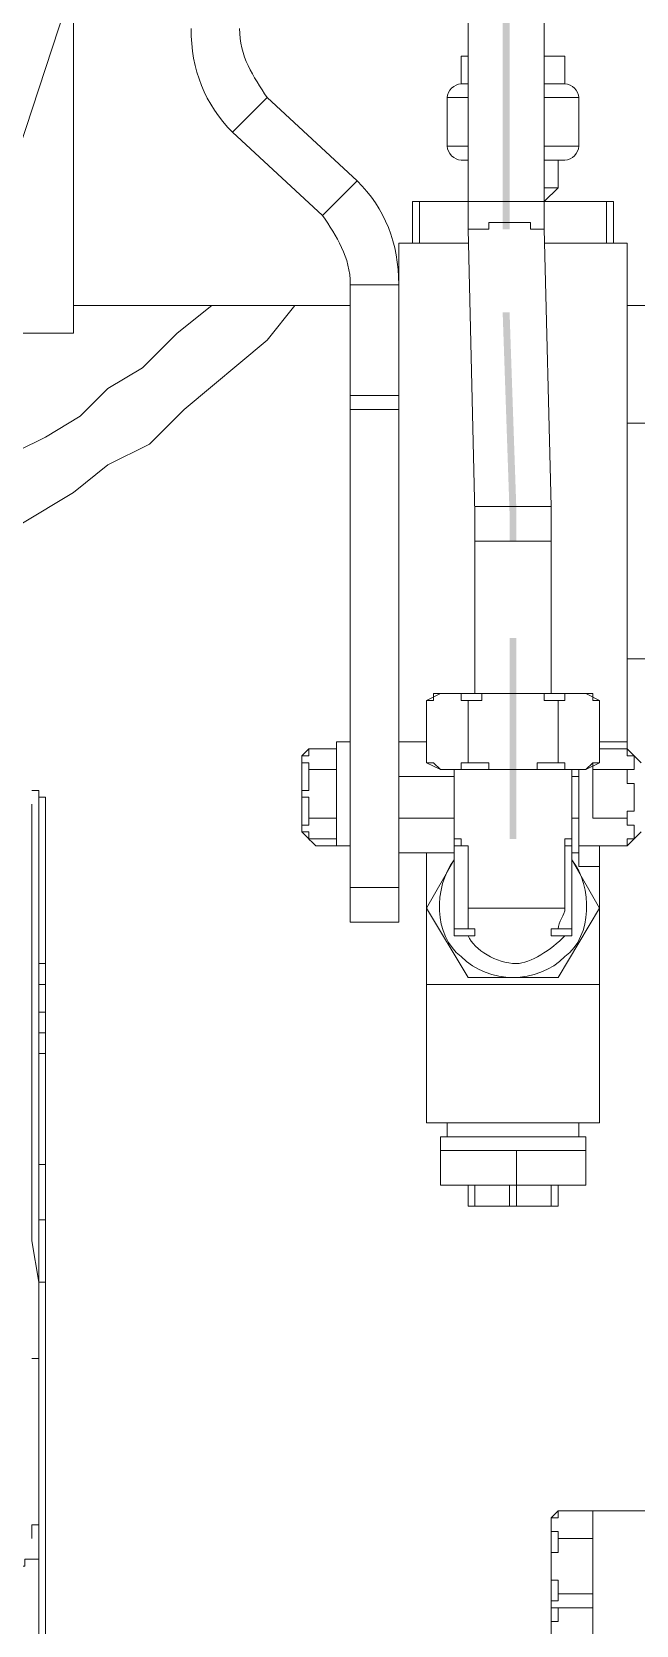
# Model space of a CAD drawing. Header units: millimetres. Extents: x 25083 to 52777, y 24772 to 45779.
# Drawn here: x 49449.9 to 49482.3, y 36203.8 to 36289.2 of the extents above; entities that cross this region are included whole.
import ezdxf

# ---------------------------------------------------------------- set-up
doc = ezdxf.new("R2010")
doc.units = ezdxf.units.MM
doc.layers.add('小车', color=7, linetype='Continuous')
doc.styles.add('标准', font='', dxfattribs={"width": 0.667})
doc.styles.get('标准').set_extended_font_data('FangSong_GB2312')
doc.dimstyles.new('标准', dxfattribs={"dimtxt": 35, "dimasz": 4, "dimexe": 2, "dimexo": 0, "dimtad": 1, "dimdec": 1, "dimzin": 9, "dimdsep": 46, "dimtxsty": '标准', "dimcen": 0, "dimdle": 6, "dimazin": 2, "dimtfac": 1, "dimtdec": 1, "dimtmove": 0, "dimatfit": 3, "dimfxl": 1, "dimtolj": 1, "dimtzin": 0, "dimarcsym": 0})

# ---------------------------------------------------------------- blocks, each defined once
blk = doc.blocks.new('zw$D2F4')
h = blk.add_hatch(color=7)
h.dxf.hatch_style = 2
h.paths.add_polyline_path([(585.633, 399.582), (585.633, 410.352), (585.262, 410.352), (585.262, 399.582)])
h = blk.add_hatch(color=7)
h.dxf.hatch_style = 2
h.paths.add_polyline_path([(585.633, 398.097), (585.633, 398.468), (585.633, 399.582), (585.262, 399.582), (585.262, 398.097)])
h = blk.add_hatch(color=7)
h.dxf.hatch_style = 2
h.paths.add_polyline_path([(586.004, 382.871), (585.633, 393.641), (585.262, 393.641), (585.633, 382.871)])
h = blk.add_hatch(color=7)
h.dxf.hatch_style = 2
h.paths.add_polyline_path([(586.004, 381.386), (586.004, 381.757), (586.004, 382.871), (585.633, 382.871), (585.633, 381.386)])
h = blk.add_hatch(color=7)
h.dxf.hatch_style = 2
h.paths.add_polyline_path([(586.004, 365.417), (586.004, 376.187), (585.633, 376.187), (585.633, 365.417)])
at = {"color": 7, "lineweight": 5}
for points in [[(562.238, 392.526), (562.238, 419.636)], [(583.405, 399.582), (583.405, 411.837)], [(587.49, 399.582), (587.49, 411.837)], [(583.034, 407.381), (583.405, 407.381)], [(583.034, 407.381), (583.034, 405.895)], [(587.49, 407.381), (588.604, 407.381)], [(588.604, 405.895), (588.604, 407.381)], [(583.034, 405.895), (583.405, 405.895)], [(587.49, 405.895), (588.604, 405.895)], [(572.636, 405.153), (570.779, 403.296)], [(577.463, 400.696), (572.636, 405.153)], [(582.291, 405.153), (583.405, 405.153)], [(582.291, 402.553), (582.291, 405.153)], [(587.49, 405.153), (589.347, 405.153)], [(589.347, 402.553), (589.347, 405.153)], [(583.405, 402.553), (582.291, 402.553)], [(589.347, 402.553), (587.49, 402.553)], [(583.034, 401.81), (583.405, 401.81)], [(587.49, 401.81), (588.604, 401.81)], [(588.233, 400.325), (588.233, 401.81)], [(577.463, 400.696), (575.606, 398.84)], [(588.233, 400.325), (587.49, 400.325)], [(587.49, 399.582), (588.233, 400.325)], [(580.434, 399.582), (583.405, 399.582)], [(580.434, 397.354), (580.434, 399.582)], [(580.805, 399.582), (580.805, 397.354)], [(583.405, 399.582), (587.49, 399.582)], [(587.49, 399.582), (591.204, 399.582)], [(590.832, 397.354), (590.832, 399.582)], [(591.204, 399.582), (591.204, 397.354)], [(583.405, 398.097), (584.519, 398.097), (584.519, 398.468), (586.376, 398.468), (586.747, 398.468), (586.747, 398.097), (587.49, 398.097)], [(583.776, 382.871), (583.405, 398.097)], [(587.861, 383.242), (587.49, 398.097)], [(583.405, 397.354), (579.691, 397.354)], [(579.691, 370.616), (579.691, 397.354)], [(591.946, 397.354), (587.49, 397.354)], [(591.946, 397.354), (591.946, 382.5)], [(579.691, 395.126), (577.092, 395.126)], [(579.691, 360.961), (579.691, 395.126)], [(569.665, 394.012), (567.808, 392.526), (565.951, 390.67), (564.094, 389.556), (562.609, 388.07), (560.752, 386.956), (559.267, 386.213), (557.781, 385.099), (555.924, 384.357), (548.497, 380.643), (547.012, 380.272), (545.526, 379.529), (544.041, 379.158), (542.927, 378.786), (539.956, 378.043), (537.728, 377.301), (536.242, 376.929), (535.128, 376.558), (534.014, 376.558), (532.9, 376.187)], [(533.272, 372.844), (533.643, 372.844), (542.555, 375.073), (544.041, 375.815), (545.898, 376.187), (547.755, 376.929), (549.24, 377.672), (556.667, 380.643), (562.238, 383.985), (564.094, 385.471), (566.322, 386.585), (568.179, 388.442), (572.636, 392.155), (574.121, 394.012)], [(562.238, 394.012), (577.092, 394.012)], [(591.946, 394.012), (605.315, 394.012)], [(534.014, 392.526), (562.238, 392.526)], [(577.092, 389.184), (579.691, 389.184)], [(577.092, 388.442), (579.691, 388.442)], [(602.344, 387.699), (591.946, 387.699)], [(591.946, 382.5), (591.946, 387.699)], [(583.776, 382.871), (583.776, 383.242), (586.747, 383.242), (587.861, 383.242)], [(591.946, 382.5), (591.946, 381.386)], [(583.776, 381.386), (587.861, 381.386)], [(583.776, 373.216), (583.776, 381.386)], [(587.861, 373.216), (587.861, 381.386)], [(591.946, 381.386), (591.946, 380.272)], [(591.946, 381.386), (591.946, 380.643)], [(591.946, 380.643), (591.946, 370.245)], [(591.946, 375.073), (591.946, 380.272)], [(602.344, 375.073), (591.946, 375.073)], [(581.177, 372.844), (581.92, 373.216)], [(581.177, 372.844), (581.548, 372.844), (581.548, 373.216), (582.291, 373.216)], [(581.177, 369.502), (581.177, 372.844)], [(589.718, 373.216), (581.92, 373.216)], [(582.291, 373.216), (583.034, 373.216), (583.034, 372.844), (583.405, 372.844)], [(583.405, 372.844), (584.148, 372.844), (584.148, 373.216), (586.004, 373.216)], [(583.405, 369.502), (583.405, 372.844)], [(586.004, 373.216), (587.49, 373.216), (587.49, 372.844), (588.233, 372.844)], [(588.233, 372.844), (588.604, 372.844), (588.604, 373.216), (589.347, 373.216)], [(588.233, 369.502), (588.233, 372.844)], [(589.347, 373.216), (590.089, 373.216), (590.089, 372.844), (590.461, 372.844)], [(590.461, 372.844), (589.718, 373.216)], [(590.461, 369.502), (590.461, 372.844)], [(574.492, 369.502), (574.492, 369.874), (574.864, 369.874), (574.864, 370.245)], [(574.864, 370.245), (574.492, 369.874)], [(574.492, 365.789), (574.492, 369.874)], [(576.349, 370.245), (574.864, 370.245)], [(576.349, 370.616), (577.092, 370.616)], [(576.349, 365.046), (576.349, 370.616)], [(581.177, 370.616), (579.691, 370.616)], [(591.946, 370.616), (590.461, 370.616)], [(590.461, 370.245), (591.946, 370.245)], [(591.946, 370.245), (592.689, 369.502)], [(591.946, 370.245), (591.946, 369.874), (592.318, 369.874), (592.318, 369.502), (592.318, 369.131), (591.946, 369.131)], [(574.864, 369.131), (574.864, 369.502), (574.492, 369.502)], [(574.492, 367.645), (574.492, 368.017), (574.864, 368.017), (574.864, 369.131)], [(576.349, 369.131), (574.864, 369.131)], [(581.92, 369.131), (581.177, 369.502)], [(581.177, 369.502), (581.548, 369.502), (581.92, 369.131), (582.291, 369.131)], [(589.718, 369.131), (581.92, 369.131)], [(582.291, 369.131), (583.034, 369.131), (583.034, 369.502), (583.405, 369.502)], [(582.662, 365.417), (582.662, 369.131)], [(583.405, 369.502), (584.519, 369.502), (584.519, 369.131), (586.004, 369.131)], [(586.004, 369.131), (587.119, 369.131), (587.119, 369.502), (588.233, 369.502)], [(588.233, 369.502), (588.604, 369.502), (588.604, 369.131), (589.347, 369.131)], [(588.975, 365.417), (588.975, 369.131)], [(589.347, 369.131), (589.718, 369.131), (590.089, 369.502), (590.461, 369.502)], [(589.347, 363.932), (589.347, 369.131)], [(589.718, 369.131), (590.461, 369.502)], [(590.089, 367.645), (590.089, 369.502)], [(590.089, 369.131), (591.946, 369.131)], [(590.089, 369.131), (590.089, 367.645)], [(591.946, 369.131), (591.946, 368.388), (592.318, 368.388), (592.318, 367.645)], [(579.691, 368.759), (582.662, 368.759)], [(588.975, 368.759), (589.347, 368.759)], [(560.381, 368.017), (560.009, 368.017)], [(560.009, 367.274), (560.009, 343.878), (560.381, 341.65), (560.381, 232.099), (560.009, 232.099), (560.009, 223.187), (560.009, 205.362)], [(560.381, 368.017), (560.381, 367.645), (560.752, 367.645), (560.752, 362.818), (560.752, 361.704), (560.752, 360.218)], [(560.381, 359.847), (560.381, 368.017)], [(574.864, 366.531), (574.864, 367.645), (574.492, 367.645)], [(590.089, 367.645), (590.089, 366.531)], [(592.318, 367.645), (592.318, 366.903), (591.946, 366.903), (591.946, 366.531)], [(574.492, 365.789), (574.492, 366.16), (574.864, 366.16), (574.864, 366.531)], [(576.349, 366.531), (574.864, 366.531)], [(582.662, 366.531), (579.691, 366.531)], [(589.347, 366.531), (588.975, 366.531)], [(590.089, 366.531), (591.946, 366.531)], [(591.946, 366.531), (591.946, 366.16), (592.318, 366.16), (592.318, 365.789), (592.318, 365.417), (591.946, 365.417), (591.946, 365.046)], [(574.864, 365.789), (574.492, 365.789)], [(574.864, 365.417), (574.492, 365.789)], [(591.946, 365.046), (592.689, 365.789)], [(576.349, 365.417), (574.864, 365.417)], [(576.349, 365.046), (575.235, 365.046)], [(576.349, 365.046), (577.092, 365.046)], [(576.349, 365.046), (577.092, 365.046)], [(583.034, 365.417), (582.662, 365.417)], [(582.662, 360.218), (582.662, 365.417)], [(583.405, 365.046), (582.662, 365.046)], [(583.405, 365.046), (583.034, 365.046), (583.034, 365.417)], [(583.405, 361.704), (583.405, 365.046)], [(588.975, 365.417), (588.604, 365.417)], [(588.604, 365.417), (588.604, 365.046)], [(588.975, 365.046), (588.604, 365.046)], [(588.604, 361.704), (588.604, 365.046)], [(588.975, 360.218), (588.975, 365.417)], [(589.347, 365.046), (590.089, 365.046)], [(590.089, 365.046), (591.946, 365.046)], [(590.461, 350.192), (590.461, 365.046)], [(579.691, 364.675), (582.662, 364.675)], [(581.177, 350.192), (581.177, 364.675)], [(581.177, 361.704), (582.662, 364.303)], [(588.975, 364.675), (589.347, 364.675)], [(588.975, 364.303), (590.461, 361.704)], [(590.461, 363.932), (589.347, 363.932)], [(577.092, 362.818), (579.691, 362.818)], [(583.405, 357.99), (581.177, 361.704)], [(588.604, 361.704), (583.405, 361.704)], [(590.461, 361.704), (588.233, 357.99)], [(577.092, 360.961), (579.691, 360.961)], [(583.405, 360.59), (582.662, 360.59)], [(583.405, 360.218), (583.776, 360.218), (583.776, 360.59), (583.405, 360.59)], [(588.233, 360.59), (587.861, 360.59), (587.861, 360.218), (588.233, 360.218)], [(588.975, 360.59), (588.233, 360.59)], [(560.381, 359.847), (560.381, 358.361)], [(560.381, 359.104), (560.381, 359.847)], [(560.381, 359.104), (560.381, 359.847)], [(560.752, 360.218), (560.752, 359.847)], [(560.752, 360.218), (560.752, 359.104)], [(583.405, 360.218), (582.662, 360.218)], [(588.975, 360.218), (588.233, 360.218)], [(560.381, 357.247), (560.381, 359.104)], [(560.381, 357.619), (560.381, 359.104)], [(560.752, 358.733), (560.381, 358.733)], [(560.752, 359.104), (560.752, 357.619)], [(560.752, 357.619), (560.752, 358.733)], [(560.381, 358.361), (560.381, 357.247)], [(588.233, 357.99), (583.405, 357.99)], [(560.752, 357.619), (560.381, 357.619)], [(560.381, 356.505), (560.381, 357.619)], [(560.381, 357.247), (560.381, 355.762)], [(560.381, 356.505), (560.381, 357.247)], [(560.752, 356.133), (560.752, 357.619)], [(560.752, 357.619), (560.752, 356.505)], [(581.177, 357.619), (590.461, 357.619)], [(560.381, 356.505), (560.381, 356.133), (560.752, 356.133), (560.752, 355.391)], [(560.381, 355.391), (560.381, 356.505)], [(560.752, 356.505), (560.752, 356.133)], [(560.381, 356.133), (560.752, 356.133)], [(560.381, 355.391), (560.381, 355.762)], [(560.381, 353.534), (560.381, 355.391)], [(560.381, 355.019), (560.381, 355.391)], [(560.752, 356.133), (560.752, 355.019)], [(560.752, 355.391), (560.752, 356.133)], [(560.752, 355.762), (560.752, 354.276)], [(560.381, 355.019), (560.381, 354.648)], [(560.381, 354.276), (560.381, 355.019)], [(560.752, 355.019), (560.381, 355.019)], [(560.381, 354.648), (560.381, 353.534)], [(560.752, 353.905), (560.752, 355.019)], [(560.381, 353.162), (560.381, 354.276)], [(560.381, 353.162), (560.381, 354.276)], [(560.752, 353.905), (560.381, 353.905)], [(560.752, 354.276), (560.752, 352.791)], [(560.752, 352.048), (560.752, 353.905)], [(560.381, 352.42), (560.381, 353.534)], [(560.381, 351.677), (560.381, 353.162)], [(560.381, 352.42), (560.381, 353.162)], [(560.752, 352.791), (560.752, 352.42)], [(560.381, 352.42), (560.381, 350.934)], [(560.381, 351.677), (560.381, 352.42)], [(560.752, 352.42), (560.752, 351.677)], [(560.381, 351.306), (560.381, 351.677)], [(560.381, 350.563), (560.381, 351.677)], [(560.381, 350.934), (560.381, 351.306)], [(560.381, 350.563), (560.381, 351.306)], [(560.752, 351.677), (560.752, 351.306)], [(560.752, 351.306), (560.752, 350.934)], [(560.752, 351.306), (560.752, 350.563)], [(560.381, 350.934), (560.381, 349.449)], [(560.381, 350.192), (560.381, 350.563)], [(560.381, 350.192), (560.381, 349.82)], [(560.381, 349.077), (560.381, 350.192)], [(560.381, 349.077), (560.381, 350.192)], [(560.752, 350.934), (560.752, 350.192)], [(560.752, 350.192), (560.752, 350.563)], [(560.752, 350.192), (560.752, 349.449)], [(560.752, 348.706), (560.752, 350.192)], [(560.752, 350.192), (560.752, 349.82)], [(581.177, 350.192), (590.461, 350.192)], [(582.291, 349.449), (582.291, 350.192)], [(589.347, 349.449), (589.347, 350.192)], [(560.381, 349.82), (560.381, 348.706)], [(560.752, 349.82), (560.752, 349.449)], [(560.752, 347.963), (560.752, 349.449)], [(560.752, 349.449), (560.752, 349.077)], [(581.92, 349.449), (589.718, 349.449)], [(581.92, 348.706), (581.92, 349.449)], [(589.718, 348.706), (589.718, 349.449)], [(560.381, 347.221), (560.381, 349.077)], [(560.381, 347.963), (560.381, 349.077)], [(560.381, 348.335), (560.381, 348.706)], [(560.752, 349.077), (560.752, 348.706)], [(560.752, 347.963), (560.752, 349.077)], [(560.752, 348.706), (560.752, 347.963)], [(589.718, 348.706), (581.92, 348.706)], [(581.92, 346.849), (581.92, 348.706)], [(586.004, 348.706), (586.004, 346.849)], [(589.718, 346.849), (589.718, 348.706)], [(560.381, 346.849), (560.381, 348.335)], [(560.752, 347.963), (560.381, 347.963)], [(560.381, 347.592), (560.381, 347.963)], [(560.752, 346.107), (560.752, 347.963)], [(560.752, 347.963), (560.752, 346.849)], [(560.752, 347.221), (560.752, 347.963)], [(560.381, 347.592), (560.381, 345.735)], [(560.381, 346.849), (560.381, 347.592)], [(560.381, 346.478), (560.381, 347.221)], [(560.381, 346.478), (560.381, 346.849)], [(560.381, 345.735), (560.381, 346.849)], [(560.752, 346.849), (560.752, 346.478)], [(589.718, 346.849), (581.92, 346.849)], [(581.92, 346.849), (583.776, 346.849)], [(583.405, 346.849), (583.405, 345.735)], [(583.776, 345.735), (583.776, 346.849)], [(583.776, 346.849), (586.004, 346.849)], [(585.633, 346.849), (585.633, 345.735)], [(586.004, 345.735), (586.004, 346.849)], [(586.004, 346.849), (587.861, 346.849)], [(587.861, 346.849), (587.861, 345.735)], [(587.861, 346.849), (589.718, 346.849)], [(588.233, 345.735), (588.233, 346.849)], [(560.381, 345.735), (560.381, 346.478)], [(560.381, 344.993), (560.381, 346.478)], [(560.752, 346.478), (560.752, 344.993)], [(560.752, 346.107), (560.752, 344.621)], [(560.752, 345.364), (560.752, 346.107)], [(560.381, 345.364), (560.381, 345.735)], [(560.381, 344.993), (560.381, 345.364)], [(588.233, 345.735), (583.405, 345.735)], [(560.381, 344.993), (560.381, 344.621)], [(560.381, 344.25), (560.381, 344.993)], [(560.752, 343.878), (560.752, 344.993), (560.381, 344.993)], [(560.381, 344.621), (560.381, 343.507)], [(560.381, 343.507), (560.381, 344.25)], [(560.381, 343.507), (560.381, 344.25)], [(560.381, 342.764), (560.381, 344.25)], [(560.752, 344.993), (560.752, 344.621)], [(560.752, 344.621), (560.752, 344.25)], [(560.752, 344.25), (560.752, 343.878)], [(560.381, 341.65), (560.381, 343.507)], [(560.381, 343.136), (560.381, 343.507)], [(560.752, 342.022), (560.752, 343.878)], [(560.752, 343.878), (560.752, 343.136)], [(560.381, 342.022), (560.381, 343.136)], [(560.381, 342.764), (560.381, 340.908)], [(560.752, 343.136), (560.752, 342.764)], [(560.752, 343.136), (560.752, 342.393)], [(560.752, 341.65), (560.752, 343.136)], [(560.752, 342.022), (560.752, 342.764)], [(560.381, 341.65), (560.381, 342.022)], [(560.752, 342.393), (560.752, 341.65)], [(560.381, 341.279), (560.381, 341.65), (560.752, 341.65)], [(560.381, 341.279), (560.381, 341.65)], [(560.381, 340.908), (560.381, 341.279)], [(560.381, 340.908), (560.381, 341.279)], [(560.381, 340.536), (560.381, 340.908)], [(560.752, 341.65), (560.752, 341.279)], [(560.752, 341.65), (560.752, 341.279)], [(560.752, 341.279), (560.752, 341.65)], [(560.752, 341.279), (560.752, 340.908)], [(560.752, 340.536), (560.752, 341.279)], [(560.752, 340.536), (560.752, 341.279)], [(560.752, 340.908), (560.752, 340.536)], [(560.381, 340.165), (560.381, 340.536)], [(560.381, 340.165), (560.381, 339.793)], [(560.381, 339.793), (560.381, 340.165)], [(560.381, 339.051), (560.381, 340.165)], [(560.381, 339.793), (560.381, 340.165)], [(560.752, 340.536), (560.752, 339.793)], [(560.752, 340.536), (560.752, 339.793)], [(560.752, 340.165), (560.752, 339.793)], [(560.752, 338.679), (560.752, 340.165)], [(560.381, 339.793), (560.381, 338.679)], [(560.381, 338.308), (560.381, 339.793)], [(560.381, 339.422), (560.381, 339.793)], [(560.381, 339.793), (560.381, 339.051)], [(560.381, 339.051), (560.381, 339.422)], [(560.381, 339.051), (560.381, 339.422)], [(560.381, 338.679), (560.381, 339.422)], [(560.752, 339.793), (560.752, 339.051)], [(560.381, 337.937), (560.381, 339.051)], [(560.381, 338.679), (560.381, 339.051)], [(560.381, 338.679), (560.381, 339.051)], [(560.381, 337.937), (560.381, 339.051)], [(560.381, 337.194), (560.381, 338.679)], [(560.381, 338.308), (560.381, 338.679)], [(560.381, 338.679), (560.381, 338.308)], [(560.381, 338.308), (560.381, 338.679)], [(560.381, 338.308), (560.381, 337.565)], [(560.381, 337.565), (560.381, 338.308)], [(560.381, 336.823), (560.381, 338.308)], [(560.752, 339.051), (560.752, 338.679)], [(560.752, 337.937), (560.752, 339.051)], [(560.752, 338.679), (560.752, 337.565)], [(560.752, 337.937), (560.752, 338.679)], [(560.752, 334.966), (560.752, 338.679)], [(560.009, 337.565), (560.381, 337.565)], [(560.381, 337.937), (560.381, 336.823)], [(560.381, 337.194), (560.381, 337.565)], [(560.752, 337.194), (560.752, 337.937)], [(560.752, 337.565), (560.752, 337.194)], [(560.381, 336.08), (560.381, 337.194)], [(560.752, 337.194), (560.752, 336.451), (560.752, 335.337)], [(560.752, 337.194), (560.752, 336.08)], [(560.381, 334.966), (560.381, 336.451)], [(560.381, 336.08), (560.381, 334.966)], [(560.752, 336.08), (560.752, 335.337)], [(560.381, 334.966), (560.381, 334.594)], [(560.381, 334.966), (560.381, 333.852)], [(560.381, 334.594), (560.381, 334.966)], [(560.752, 335.337), (560.752, 334.966)], [(560.752, 334.966), (560.752, 334.223)], [(560.381, 334.594), (560.381, 334.223)], [(560.381, 334.223), (560.381, 334.594)], [(560.381, 333.109), (560.381, 334.223)], [(560.381, 334.223), (560.381, 333.852)], [(560.381, 334.223), (560.381, 325.682)], [(560.752, 334.223), (560.752, 333.48)], [(560.752, 332.366), (560.752, 333.109), (560.752, 334.223)], [(560.381, 333.852), (560.381, 331.995)], [(560.752, 333.48), (560.752, 332.738)], [(560.752, 332.738), (560.752, 333.48)], [(560.381, 332.366), (560.381, 331.252)], [(560.752, 321.597), (560.752, 332.738)], [(560.752, 332.738), (560.752, 332.366)], [(560.752, 332.366), (560.752, 332.738)], [(560.752, 332.366), (560.752, 331.252)], [(560.752, 331.995), (560.752, 332.366)], [(560.381, 331.995), (560.381, 331.624)], [(560.381, 322.34), (560.381, 331.995)], [(560.381, 331.624), (560.381, 331.252)], [(560.381, 331.252), (560.381, 331.624)], [(560.381, 331.252), (560.381, 331.624)], [(560.752, 331.995), (560.752, 330.51)], [(560.752, 321.597), (560.752, 331.995)], [(560.381, 330.138), (560.381, 331.252)], [(560.381, 331.252), (560.381, 330.881)], [(560.381, 330.881), (560.381, 331.252)], [(560.381, 329.767), (560.381, 331.252)], [(560.752, 331.252), (560.752, 330.881)], [(560.752, 330.881), (560.752, 329.767)], [(560.381, 330.51), (560.381, 330.138)], [(560.752, 329.767), (560.752, 328.653)], [(587.861, 329.024), (588.233, 329.395)], [(587.861, 328.653), (587.861, 329.024), (588.233, 329.024), (588.233, 329.395)], [(587.861, 329.024), (587.861, 318.626)], [(588.233, 329.395), (590.089, 329.395)], [(599.373, 329.395), (590.089, 329.395)], [(590.089, 246.211), (590.089, 329.395)], [(560.381, 327.167), (560.381, 328.653), (560.009, 328.653), (560.009, 327.91)], [(560.381, 328.653), (560.381, 327.539)], [(560.381, 327.539), (560.381, 328.653)], [(560.752, 328.653), (560.752, 327.91)], [(588.233, 327.91), (588.233, 328.281), (587.861, 328.281), (587.861, 328.653)], [(560.381, 327.167), (560.381, 326.796), (559.638, 326.796), (559.638, 326.425), (559.267, 326.425)], [(560.381, 326.796), (560.381, 327.91)], [(560.381, 327.539), (560.381, 326.425)], [(560.381, 327.167), (560.381, 327.539)], [(560.381, 314.912), (560.381, 327.167)], [(587.861, 326.425), (587.861, 327.167), (588.233, 327.167), (588.233, 327.91)], [(588.233, 327.91), (590.089, 327.91)], [(588.233, 324.939), (588.233, 325.682), (587.861, 325.682), (587.861, 326.425)], [(560.381, 324.939), (560.381, 324.568)], [(560.381, 324.568), (560.381, 323.454)], [(587.861, 324.196), (587.861, 324.568), (588.233, 324.568), (588.233, 324.939)], [(588.233, 324.939), (590.089, 324.939)], [(560.381, 324.196), (560.381, 322.711)], [(588.233, 324.196), (587.861, 324.196)], [(587.861, 322.711), (587.861, 323.454), (588.233, 323.454), (588.233, 324.196)], [(588.233, 324.196), (590.089, 324.196)], [(560.381, 323.454), (560.381, 321.968)]]:
    blk.add_lwpolyline(points, dxfattribs=at)
at = {"color": 7, "lineweight": 0}
for points in [[(575.606, 398.84), (570.779, 403.296)], [(577.092, 360.961), (577.092, 395.126)]]:
    blk.add_lwpolyline(points, dxfattribs=at)
for points in [[(568.551, 408.866), (568.551, 406.638), (569.293, 404.781), (570.779, 403.296)], [(577.092, 395.126), (577.092, 396.611), (576.349, 397.725), (575.606, 398.84)]]:
    blk.add_open_spline(points, degree=3, dxfattribs=at)
at = {"color": 7, "lineweight": 5}
for points in [[(571.15, 408.866), (571.15, 407.381), (571.893, 406.267), (572.636, 405.153)], [(583.034, 405.895), (582.662, 405.895), (582.291, 405.524), (582.291, 405.153)], [(589.347, 405.153), (589.347, 405.524), (588.975, 405.895), (588.604, 405.895)], [(582.291, 402.553), (582.291, 402.182), (582.662, 401.81), (583.034, 401.81)], [(588.604, 401.81), (588.975, 401.81), (589.347, 402.182), (589.347, 402.553)], [(579.691, 395.126), (579.691, 397.354), (578.949, 399.211), (577.463, 400.696)], [(583.405, 399.582), (583.405, 399.211), (583.405, 398.468), (583.405, 398.097)], [(587.49, 399.582), (587.49, 399.211), (587.49, 398.468), (587.49, 398.097)], [(591.946, 388.07), (591.946, 388.07), (591.946, 387.699), (591.946, 387.699)], [(583.776, 381.386), (583.776, 381.757), (583.776, 382.5), (583.776, 382.871)], [(587.861, 381.386), (587.861, 381.757), (587.861, 382.5), (587.861, 383.242)], [(591.946, 382.5), (591.946, 382.128), (591.946, 381.757), (591.946, 381.386)], [(591.946, 375.073), (591.946, 375.073), (591.946, 375.073), (591.946, 375.073)], [(590.089, 369.131), (590.089, 369.131), (590.089, 369.131), (590.089, 369.131)], [(590.089, 366.531), (590.089, 366.531), (590.089, 366.531), (590.089, 366.531)], [(574.864, 365.789), (574.864, 365.789), (574.864, 365.789), (574.864, 365.417)], [(574.864, 365.417), (574.864, 365.417), (574.864, 365.417), (575.235, 365.046)], [(582.662, 364.303), (581.548, 362.818), (581.548, 360.218), (583.034, 359.104)], [(582.662, 364.675), (582.662, 364.675), (582.662, 364.675), (582.662, 364.675)], [(588.604, 359.104), (590.089, 360.218), (590.089, 362.818), (588.975, 364.303)], [(588.975, 364.675), (588.975, 364.675), (588.975, 364.675), (588.975, 364.675)], [(583.405, 361.704), (583.405, 361.332), (583.405, 360.961), (583.405, 360.59)], [(588.233, 360.59), (588.233, 360.961), (588.604, 361.332), (588.604, 361.704)], [(583.405, 360.218), (583.776, 359.476), (584.89, 358.733), (586.004, 358.733)], [(586.004, 358.733), (586.747, 358.733), (587.861, 359.476), (588.604, 360.218)], [(583.034, 359.104), (584.519, 357.619), (587.119, 357.619), (588.604, 359.104)], [(560.752, 351.677), (560.752, 353.162), (560.752, 354.648), (560.752, 356.505)], [(560.381, 355.762), (560.381, 354.276), (560.381, 352.42), (560.381, 350.934)], [(560.381, 354.276), (560.381, 353.905), (560.381, 353.905), (560.381, 353.534)], [(560.752, 351.677), (560.752, 352.048), (560.752, 352.42), (560.752, 352.791)], [(560.381, 352.42), (560.381, 350.934), (560.381, 349.077), (560.381, 347.592)], [(560.752, 351.677), (560.752, 352.048), (560.752, 352.048), (560.752, 352.048)], [(560.752, 351.306), (560.752, 351.306), (560.752, 351.677), (560.752, 351.677)], [(560.752, 350.192), (560.752, 350.563), (560.752, 350.934), (560.752, 351.306)], [(560.752, 350.563), (560.752, 350.563), (560.752, 350.934), (560.752, 350.934)], [(560.752, 350.192), (560.752, 350.563), (560.752, 350.563), (560.752, 350.563)], [(560.752, 349.449), (560.752, 349.82), (560.752, 350.192), (560.752, 350.563)], [(560.381, 348.706), (560.381, 346.107), (560.381, 343.878), (560.381, 341.279)], [(560.752, 343.136), (560.752, 344.993), (560.752, 347.221), (560.752, 349.077)], [(560.752, 342.764), (560.752, 344.25), (560.752, 345.364), (560.752, 346.849)], [(560.381, 345.735), (560.381, 343.136), (560.381, 340.908), (560.381, 338.679)], [(560.381, 342.764), (560.381, 341.65), (560.381, 340.165), (560.381, 339.051)], [(560.752, 341.65), (560.752, 342.022), (560.752, 342.022), (560.752, 342.022)], [(560.752, 341.65), (560.752, 341.65), (560.752, 341.65), (560.752, 342.022)], [(560.381, 341.279), (560.381, 340.908), (560.381, 340.165), (560.381, 339.793)], [(560.752, 340.536), (560.752, 340.536), (560.752, 340.536), (560.752, 340.908)], [(560.752, 340.165), (560.752, 340.165), (560.752, 340.536), (560.752, 340.536)], [(560.752, 334.966), (560.752, 336.451), (560.752, 338.308), (560.752, 339.793)], [(560.752, 338.679), (560.752, 338.679), (560.752, 338.679), (560.752, 339.051)], [(560.381, 336.451), (560.381, 336.823), (560.381, 337.565), (560.381, 337.937)], [(560.381, 337.565), (560.381, 337.194), (560.381, 336.451), (560.381, 336.08)], [(560.381, 336.823), (560.381, 334.966), (560.381, 333.109), (560.381, 331.252)], [(560.752, 334.223), (560.752, 335.337), (560.752, 336.451), (560.752, 337.194)], [(560.752, 334.594), (560.752, 334.966), (560.752, 334.966), (560.752, 335.337)], [(560.752, 332.738), (560.752, 333.48), (560.752, 334.223), (560.752, 334.966)], [(560.752, 332.366), (560.752, 333.109), (560.752, 333.852), (560.752, 334.594)], [(560.381, 333.852), (560.381, 333.48), (560.381, 333.109), (560.381, 332.366)], [(560.381, 331.995), (560.381, 332.366), (560.381, 332.738), (560.381, 333.109)], [(560.752, 333.48), (560.752, 333.48), (560.752, 333.852), (560.752, 333.852)], [(560.752, 327.539), (560.752, 329.024), (560.752, 330.51), (560.752, 331.995)], [(560.381, 331.252), (560.381, 330.881), (560.381, 330.51), (560.381, 330.138)], [(560.381, 330.138), (560.381, 329.767), (560.381, 329.395), (560.381, 328.653)], [(560.381, 328.653), (560.381, 329.024), (560.381, 329.767), (560.381, 330.138)], [(560.381, 329.767), (560.381, 328.281), (560.381, 326.796), (560.381, 324.939)], [(560.381, 325.31), (560.381, 325.682), (560.381, 326.053), (560.381, 326.796)], [(560.381, 326.425), (560.381, 326.053), (560.381, 325.682), (560.381, 324.939)], [(587.861, 324.196), (587.861, 324.196), (587.861, 324.196), (587.861, 324.196)]]:
    blk.add_open_spline(points, degree=3, dxfattribs=at)
blk = doc.blocks.new('*D468')
at = {"layer": 'DEFPOINTS', "color": 0}
for p in [(36394.726, 116814.498), (36374.449, 116811.675), (36378.59, 116781.931)]:
    blk.add_point(p, dxfattribs=at)
at = {"layer": '小车', "color": 0, "lineweight": -2}
for p, q in [((36394.726, 116814.498), (36388.79, 116857.133)), ((36374.449, 116811.675), (36396.706, 116814.773)), ((36398.315, 116788.715), (36395.277, 116810.536)), ((36378.59, 116781.931), (36400.847, 116785.029))]:
    blk.add_line(p, q, dxfattribs=at)
at = {"layer": '小车', "color": 0}
for points in [[(36395.937, 116810.628), (36394.617, 116810.444), (36394.726, 116814.498)], [(36398.975, 116788.807), (36397.654, 116788.623), (36398.866, 116784.754)]]:
    blk.add_solid(points, dxfattribs=at)
at = {"layer": '小车', "color": 0, "insert": (36409.434, 116840.295), "char_height": 35, "attachment_point": 5, "rotation": 277.92543, "style": '标准'}
blk.add_mtext('\\A1;30', dxfattribs=at)
blk = doc.blocks.new('A$C1A4175F5')
at = {"layer": '小车', "color": 1, "lineweight": 0}
blk.add_lwpolyline([(494.15, 530.406), (539.365, 545.244)], dxfattribs=at)
at = {"layer": '小车'}
dim = blk.add_aligned_dim(p1=(410.909, 592.677), p2=(406.768, 622.421), distance=-20.472, dimstyle='标准', dxfattribs=at)
dim.commit()
dim.dimension.update_dxf_attribs({"geometry": '*D468', "text_midpoint": (441.753, 651.042), "insert": (-35967.681, -116189.253)})

msp = doc.modelspace()

# ---------------------------------------------------------------- block references
msp.add_blockref('zw$D2F4', (48889.923, 35880.503))
at = {"layer": '小车', "ltscale": 10, "xscale": -1, "rotation": 270}
msp.add_blockref('A$C1A4175F5', (48914.945, 35776.933), dxfattribs=at)

doc.saveas('drawing.dxf')
